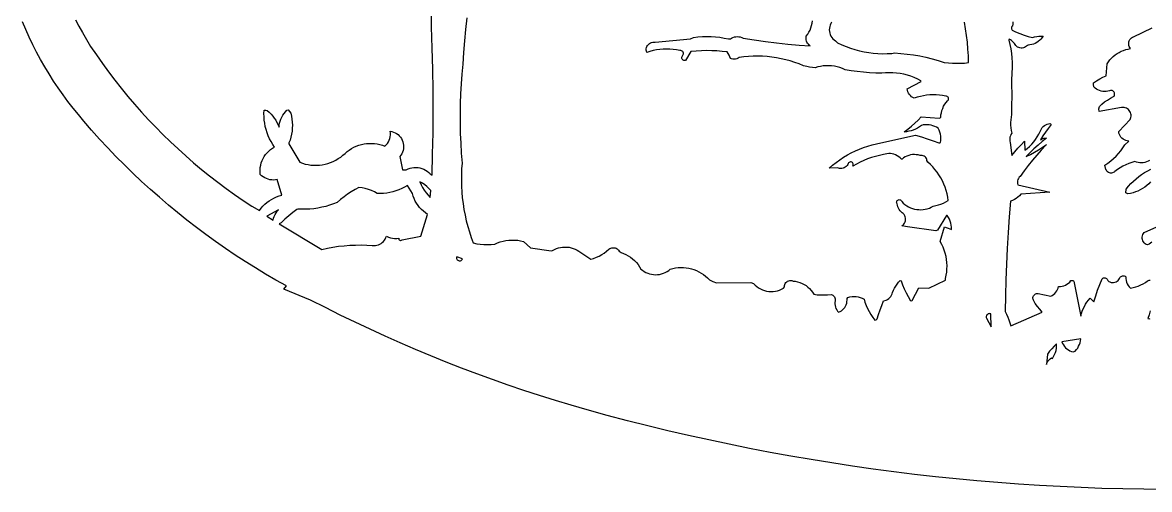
# Model space of a CAD drawing. Extents: x 0.3 to 24.3, y 0.2 to 12.2.
# Drawn here: x 0.59 to 12.04, y 0.22 to 4.96 of the extents above; entities that cross this region are included whole.
import ezdxf

# ---------------------------------------------------------------- set-up
doc = ezdxf.new("R2010")
doc.units = 0
doc.linetypes.add('0', pattern=[0])
doc.layers.add('1', color=7, linetype='0')

msp = doc.modelspace()

# ---------------------------------------------------------------- linework, layer by layer
at = {"layer": '1'}
for points in [[(1.129972, 4.986736), (1.16464, 4.922283), (1.201017, 4.858685), (1.284025, 4.716839), (1.343107, 4.629314), (1.403654, 4.542889), (1.466154, 4.457684), (1.529875, 4.373699), (1.595304, 4.290813), (1.662199, 4.209148), (1.730803, 4.128826), (1.800871, 4.049725), (1.87216, 3.972088), (1.945158, 3.895672), (2.019377, 3.820721), (2.09506, 3.747112), (2.171965, 3.674847), (2.250578, 3.604168), (2.330168, 3.534954), (2.411222, 3.467205), (2.493254, 3.400921), (2.57675, 3.336224), (2.661467, 3.273235), (2.74716, 3.211712), (2.834074, 3.151775), (2.922209, 3.093548), (2.998381, 3.050213), (3.015471, 3.072674), (3.034025, 3.093792), (3.054045, 3.113445), (3.075529, 3.131756), (3.098234, 3.148357), (3.12216, 3.163372), (3.146818, 3.176556), (3.172697, 3.18803), (3.199064, 3.197552), (3.226164, 3.205242), (3.180754, 3.363323), (3.162199, 3.360394), (3.1434, 3.359417), (3.124601, 3.360394), (3.106047, 3.363079), (3.087736, 3.367718), (3.070158, 3.374187), (3.053068, 3.382366), (3.037199, 3.392254), (3.022062, 3.403606), (3.00839, 3.416424), (3.006193, 3.440105), (3.006193, 3.463909), (3.008146, 3.487591), (3.012297, 3.511028), (3.0184, 3.533978), (3.026701, 3.556438), (3.036711, 3.577923), (3.048674, 3.598553), (3.062346, 3.617962), (3.077726, 3.63615), (3.094572, 3.652996), (3.112638, 3.668255), (3.13217, 3.681805), (3.152922, 3.693645), (3.134367, 3.721111), (3.117521, 3.749432), (3.102385, 3.778851), (3.088957, 3.809002), (3.077238, 3.839886), (3.067228, 3.87138), (3.059172, 3.903484), (3.053068, 3.935955), (3.048674, 3.96867), (3.046232, 4.001629), (3.0455, 4.03471), (3.046965, 4.067669), (3.06381, 4.068768), (3.079435, 4.06535), (3.099211, 4.047894), (3.117521, 4.029095), (3.134855, 4.009075), (3.15048, 3.988079), (3.164885, 3.965984), (3.177824, 3.943035), (3.189054, 3.919231), (3.19882, 3.894817), (3.200773, 3.916424), (3.204435, 3.937664), (3.210051, 3.95866), (3.217375, 3.978924), (3.226408, 3.998699), (3.236906, 4.017498), (3.249113, 4.035442), (3.262785, 4.052288), (3.277678, 4.067913), (3.292814, 4.071087), (3.306242, 4.056194), (3.317228, 4.039104), (3.324553, 4.009075), (3.329924, 3.978558), (3.333342, 3.947796), (3.334562, 3.916912), (3.333586, 3.886028), (3.3309, 3.855145), (3.326017, 3.824627), (3.319181, 3.794476), (3.310148, 3.764812), (3.299406, 3.735882), (3.298918, 3.728558), (3.408781, 3.539715), (3.436369, 3.529949), (3.464445, 3.522015), (3.49301, 3.516033), (3.521818, 3.511883), (3.551115, 3.509808), (3.580168, 3.509563), (3.609221, 3.511395), (3.638273, 3.515057), (3.666838, 3.520672), (3.695158, 3.52824), (3.722746, 3.53764), (3.749846, 3.54887), (3.775969, 3.561932), (3.801115, 3.576702), (3.825285, 3.59306), (3.848234, 3.611004), (3.869963, 3.630535), (3.890715, 3.648113), (3.912443, 3.664227), (3.935392, 3.678753), (3.959318, 3.691692), (3.983976, 3.702801), (4.009611, 3.7122), (4.03549, 3.719769), (4.062101, 3.725506), (4.088957, 3.72929), (4.116056, 3.731243), (4.143156, 3.731243), (4.170256, 3.72929), (4.197111, 3.725506), (4.223722, 3.719769), (4.249846, 3.712322), (4.275236, 3.702923), (4.288664, 3.715984), (4.300383, 3.730633), (4.310637, 3.746502), (4.318693, 3.763348), (4.324797, 3.78117), (4.328703, 3.79948), (4.330656, 3.818157), (4.330168, 3.836956), (4.327726, 3.855511), (4.34506, 3.852215), (4.36215, 3.846966), (4.378263, 3.839886), (4.393644, 3.830853), (4.407804, 3.820354), (4.420744, 3.808147), (4.432219, 3.794598), (4.441984, 3.779827), (4.450285, 3.76408), (4.456388, 3.747478), (4.460783, 3.730267), (4.463224, 3.712688), (4.463469, 3.694988), (4.462004, 3.677288), (4.458342, 3.659954), (4.452726, 3.643108), (4.445402, 3.626995), (4.436125, 3.611858), (4.425138, 3.597942), (4.454679, 3.463665), (4.492033, 3.463055), (4.510344, 3.472088), (4.529631, 3.479168), (4.549406, 3.484173), (4.56967, 3.487225), (4.590178, 3.488079), (4.610685, 3.486736), (4.630705, 3.48344), (4.65048, 3.477947), (4.669523, 3.470501), (4.687834, 3.461102), (4.704924, 3.449871), (4.720793, 3.436932), (4.735197, 3.422527), (4.753508, 3.407879), (4.759367, 3.623089), (4.763273, 3.838299), (4.764738, 4.053509), (4.764006, 4.268841), (4.761076, 4.484051), (4.755705, 4.699261), (4.748381, 4.914349), (4.748869, 5.060955)], [(12.197599, 0.217327), (11.985441, 0.218914), (11.773283, 0.222576), (11.561125, 0.228191), (11.349211, 0.235882), (11.137053, 0.245647), (10.925138, 0.257366), (10.713469, 0.27116), (10.501799, 0.286907), (10.290373, 0.304729), (10.079191, 0.324627), (9.86801, 0.346478), (9.657072, 0.370403), (9.446623, 0.396282), (9.236174, 0.424236), (9.026213, 0.454144), (8.816252, 0.486126), (8.606779, 0.520061), (8.397795, 0.556072), (8.18881, 0.594036), (7.980558, 0.633953), (7.772551, 0.675945), (7.564787, 0.719891), (7.357756, 0.765911), (7.150969, 0.813763), (6.94467, 0.863689), (6.738859, 0.915569), (6.533781, 0.969402), (6.328947, 1.025188), (6.167326, 1.071941), (6.006437, 1.120525), (5.845793, 1.17094), (5.686125, 1.223186), (5.526701, 1.277264), (5.36801, 1.33305), (5.210051, 1.390667), (5.05258, 1.450115), (4.896086, 1.511272), (4.74008, 1.574261), (4.584806, 1.638958), (4.430265, 1.705364), (4.276457, 1.773602), (4.123625, 1.843548), (3.971281, 1.915203), (3.819914, 1.988567), (3.669523, 2.063641), (3.519865, 2.140423), (3.246428, 2.251019), (3.273039, 2.285076), (3.167326, 2.34428), (3.06259, 2.405193), (2.958586, 2.467815), (2.856047, 2.532146), (2.75424, 2.598186), (2.653654, 2.665813), (2.554289, 2.735149), (2.4559, 2.806072), (2.358732, 2.878582), (2.262785, 2.952557), (2.168058, 3.02824), (2.074553, 3.105389), (1.982512, 3.184124), (1.891447, 3.264324), (1.802092, 3.345989), (1.713713, 3.429119), (1.626799, 3.513592), (1.541349, 3.599651), (1.457365, 3.686932), (1.374846, 3.775677), (1.293547, 3.865643), (1.213957, 3.957073), (1.160002, 4.02409), (1.106291, 4.089886), (1.054045, 4.156902), (1.003508, 4.22514), (0.954679, 4.294598), (0.907316, 4.365154), (0.861906, 4.43681), (0.817961, 4.509563), (0.775969, 4.583294), (0.735441, 4.658001), (0.696867, 4.733685), (0.660246, 4.810223), (0.625334, 4.887615), (0.592131, 4.965862)], [(5.107756, 5.006512), (5.094328, 4.889202), (5.082853, 4.77177), (5.073332, 4.654095), (5.065519, 4.536297), (5.055998, 4.436199), (5.048429, 4.335979), (5.043058, 4.235516), (5.039396, 4.135052), (5.037687, 4.034466), (5.037931, 3.934002), (5.040129, 3.833416), (5.044523, 3.732952), (5.050627, 3.63261), (5.058683, 3.532391), (5.054289, 3.473553), (5.051847, 3.414471), (5.051359, 3.355389), (5.05258, 3.296429), (5.055998, 3.237469), (5.061125, 3.178631), (5.068449, 3.120037), (5.077482, 3.061687), (5.088469, 3.003582), (5.101164, 2.945965), (5.116056, 2.888714), (5.132658, 2.832073), (5.150969, 2.775921), (5.171232, 2.720501), (5.207365, 2.713055), (5.243742, 2.707928), (5.280363, 2.704876), (5.317228, 2.704266), (5.354094, 2.70573), (5.390715, 2.709515), (5.418303, 2.721233), (5.446379, 2.731121), (5.475187, 2.738934), (5.504484, 2.744793), (5.534269, 2.748577), (5.564054, 2.750286), (5.59384, 2.750042), (5.623625, 2.747601), (5.653166, 2.743206), (5.682463, 2.736736), (5.753996, 2.670086), (5.962736, 2.640545), (5.977385, 2.644817), (5.996672, 2.654949), (6.016935, 2.663372), (6.037687, 2.670086), (6.058928, 2.674969), (6.080412, 2.67802), (6.102385, 2.679241), (6.124113, 2.678631), (6.145842, 2.676189), (6.167082, 2.671795), (6.188078, 2.665691), (6.208342, 2.657879), (6.228117, 2.648235), (6.246672, 2.637005), (6.264494, 2.62431), (6.366056, 2.555584), (6.395109, 2.564251), (6.423185, 2.574993), (6.450773, 2.587688), (6.47714, 2.602093), (6.502775, 2.61845), (6.526945, 2.636517), (6.549894, 2.65617), (6.558928, 2.662762), (6.568937, 2.667767), (6.579679, 2.671185), (6.59091, 2.672649), (6.60214, 2.672405), (6.613127, 2.67033), (6.623625, 2.666546), (6.63339, 2.661053), (6.642179, 2.653973), (6.649748, 2.645672), (6.655607, 2.63615), (6.674894, 2.624676), (6.700041, 2.615032), (6.724211, 2.603436), (6.747648, 2.590252), (6.769865, 2.575359), (6.791105, 2.55888), (6.811125, 2.540936), (6.829679, 2.521526), (6.846769, 2.500774), (6.862394, 2.478924), (6.87631, 2.455975), (6.891935, 2.442913), (6.908781, 2.431316), (6.926603, 2.421429), (6.945158, 2.413128), (6.964689, 2.406536), (6.984465, 2.401897), (7.004728, 2.398968), (7.024992, 2.397991), (7.045256, 2.398846), (7.065519, 2.401653), (7.085539, 2.40617), (7.104826, 2.41264), (7.123625, 2.420696), (7.141447, 2.430584), (7.158293, 2.442059), (7.174162, 2.454998), (7.200529, 2.461712), (7.22714, 2.466717), (7.25424, 2.469769), (7.28134, 2.470989), (7.308439, 2.470379), (7.335539, 2.467937), (7.362394, 2.463543), (7.388762, 2.457439), (7.41464, 2.449505), (7.440031, 2.439739), (7.464689, 2.428265), (7.488615, 2.415203), (7.51132, 2.400555), (7.533049, 2.384319), (7.553801, 2.366619), (7.573088, 2.347576), (7.606535, 2.327923), (7.645109, 2.316326), (7.991789, 2.319744), (8.021086, 2.308147), (8.036467, 2.292156), (8.053312, 2.277752), (8.071623, 2.264935), (8.090666, 2.253826), (8.110929, 2.244549), (8.131926, 2.237103), (8.15341, 2.231731), (8.175383, 2.228436), (8.197599, 2.227093), (8.219816, 2.227825), (8.241789, 2.230511), (8.263517, 2.235394), (8.284513, 2.242107), (8.305021, 2.250896), (8.324553, 2.261517), (8.335539, 2.276287), (8.336027, 2.28764), (8.338469, 2.298626), (8.342863, 2.309002), (8.349455, 2.318401), (8.357512, 2.326336), (8.366789, 2.332684), (8.377287, 2.337078), (8.388273, 2.33952), (8.399748, 2.339764), (8.410734, 2.337811), (8.421476, 2.333904), (8.444914, 2.331097), (8.468107, 2.326336), (8.490812, 2.319378), (8.512785, 2.310467), (8.534025, 2.299603), (8.554045, 2.286907), (8.572844, 2.272503), (8.590178, 2.256512), (8.606291, 2.238934), (8.620451, 2.220135), (8.633146, 2.199993), (8.668058, 2.195354), (8.702971, 2.192791), (8.738127, 2.192425), (8.773283, 2.194134), (8.808195, 2.19804), (8.818449, 2.194378), (8.827726, 2.188763), (8.835783, 2.181683), (8.842375, 2.173138), (8.847258, 2.163494), (8.850431, 2.152996), (8.851408, 2.142254), (8.850431, 2.131512), (8.84799, 2.116131), (8.847502, 2.100628), (8.848967, 2.085125), (8.852629, 2.069988), (8.858, 2.055462), (8.865568, 2.041668), (8.874601, 2.029095), (8.885344, 2.017864), (8.899748, 2.024334), (8.91342, 2.032513), (8.925871, 2.042278), (8.937101, 2.053509), (8.947111, 2.065838), (8.955412, 2.079388), (8.962004, 2.093792), (8.966887, 2.108807), (8.969816, 2.124432), (8.971037, 2.140179), (8.970304, 2.156048), (8.979826, 2.166912), (9.000334, 2.172283), (9.021086, 2.175579), (9.042082, 2.176678), (9.063322, 2.175701), (9.084074, 2.172527), (9.104582, 2.167278), (9.124357, 2.159954), (9.1434, 2.150677), (9.152922, 2.117596), (9.16464, 2.085247), (9.178312, 2.053631), (9.194181, 2.022991), (9.21176, 1.99345), (9.231291, 1.96513), (9.252531, 1.93803), (9.265715, 1.938641), (9.276457, 1.948895), (9.290373, 1.995281), (9.305998, 2.04118), (9.322599, 2.086468), (9.34091, 2.13139), (9.355314, 2.13493), (9.36923, 2.140301), (9.382414, 2.147381), (9.394377, 2.156048), (9.405363, 2.16618), (9.414885, 2.177654), (9.422941, 2.190105), (9.429289, 2.203533), (9.433928, 2.217693), (9.442961, 2.240154), (9.453459, 2.261883), (9.465422, 2.282879), (9.478849, 2.302898), (9.493986, 2.321941), (9.510099, 2.339886), (9.520597, 2.33659), (9.53549, 2.29533), (9.552092, 2.254803), (9.570646, 2.21513), (9.590666, 2.176189), (9.612394, 2.138103), (9.621428, 2.133343), (9.630705, 2.134563), (9.700773, 2.264812), (9.802824, 2.261639), (9.969816, 2.343792), (9.971525, 2.360271), (9.978605, 2.391766), (9.983488, 2.423748), (9.986174, 2.455853), (9.986906, 2.488201), (9.985685, 2.520428), (9.982023, 2.552532), (9.976408, 2.58427), (9.96884, 2.615643), (9.959074, 2.646526), (9.947355, 2.676556), (9.933683, 2.705853), (9.918303, 2.734173), (9.960783, 2.883709), (9.978605, 2.877361), (9.996428, 2.871014), (10.014006, 2.864422), (10.031828, 2.85783), (10.031584, 2.879192), (10.029142, 2.900433), (10.024992, 2.921307), (10.018888, 2.941814), (10.010832, 2.96159), (10.000822, 2.980511), (9.989347, 2.998455), (9.979826, 3.00053), (9.888762, 2.851238), (9.871916, 2.843792), (9.585295, 2.883099), (9.528654, 2.893475), (9.538664, 2.901653), (9.547453, 2.911175), (9.554533, 2.922039), (9.55966, 2.93388), (9.563078, 2.946453), (9.564299, 2.95927), (9.563566, 2.97221), (9.560881, 2.984905), (9.556242, 2.99699), (9.54965, 3.008099), (9.541349, 3.018108), (9.531828, 3.026775), (9.519621, 3.036541), (9.508879, 3.047771), (9.499357, 3.060223), (9.491789, 3.073772), (9.485685, 3.088177), (9.481779, 3.103191), (9.479582, 3.118694), (9.476164, 3.125042), (9.474699, 3.132), (9.475187, 3.13908), (9.477385, 3.145794), (9.481291, 3.151775), (9.486906, 3.156414), (9.493254, 3.159466), (9.500334, 3.160686), (9.507414, 3.159954), (9.514006, 3.157513), (9.519621, 3.15324), (9.52426, 3.147747), (9.526945, 3.141155), (9.542326, 3.125774), (9.558928, 3.111614), (9.57675, 3.099041), (9.595549, 3.088055), (9.615324, 3.078655), (9.635588, 3.071087), (9.656584, 3.065228), (9.678068, 3.061077), (9.699797, 3.05888), (9.721525, 3.058514), (9.743254, 3.059978), (9.764738, 3.063396), (9.785978, 3.068523), (9.80673, 3.075481), (9.82675, 3.08427), (9.845793, 3.094646), (9.872648, 3.100018), (9.899015, 3.107098), (9.924894, 3.115765), (9.950041, 3.126019), (9.974699, 3.137737), (9.998625, 3.150921), (9.993498, 3.185345), (9.986418, 3.219402), (9.977385, 3.252972), (9.966398, 3.286053), (9.953703, 3.318401), (9.939054, 3.350018), (9.922941, 3.380901), (9.904875, 3.410686), (9.885344, 3.439373), (9.864103, 3.466961), (9.841398, 3.49345), (9.817228, 3.518475), (9.791838, 3.542156), (9.781828, 3.557171), (9.780119, 3.568035), (9.776457, 3.578289), (9.770597, 3.587566), (9.763273, 3.595623), (9.754484, 3.602215), (9.744719, 3.606853), (9.733976, 3.609539), (9.72299, 3.610027), (9.712248, 3.60844), (9.693449, 3.613811), (9.674406, 3.617107), (9.655119, 3.61845), (9.635588, 3.617596), (9.616301, 3.61491), (9.597502, 3.610027), (9.579435, 3.603313), (9.561857, 3.594646), (9.5455, 3.58427), (9.530363, 3.572063), (9.522306, 3.572186), (9.509611, 3.585125), (9.495695, 3.596478), (9.480558, 3.606365), (9.464445, 3.614544), (9.447355, 3.620892), (9.430021, 3.625408), (9.412199, 3.627972), (9.394133, 3.62846), (9.376066, 3.627117), (9.358244, 3.623821), (9.34091, 3.618572), (9.299894, 3.610027), (9.259367, 3.599529), (9.219572, 3.5872), (9.180021, 3.573162), (9.141447, 3.557293), (9.103361, 3.539715), (9.066252, 3.520428), (9.030119, 3.499432), (9.027922, 3.503094), (9.03134, 3.509563), (9.032804, 3.516766), (9.032072, 3.524212), (9.029387, 3.531048), (9.024992, 3.536785), (9.018888, 3.54118), (9.012053, 3.543621), (9.004728, 3.543987), (8.997648, 3.5424), (8.991056, 3.538738), (8.985929, 3.533489), (8.982512, 3.52702), (8.97714, 3.516155), (8.970304, 3.506145), (8.96176, 3.497234), (8.952238, 3.489666), (8.94174, 3.483685), (8.930265, 3.479168), (8.918547, 3.476482), (8.90634, 3.475628), (8.894133, 3.476482), (8.882414, 3.479168), (8.870939, 3.483685), (8.789396, 3.481365), (8.824064, 3.510906), (8.859709, 3.539104), (8.896574, 3.565594), (8.93466, 3.590496), (8.973722, 3.613811), (9.013762, 3.635418), (9.054777, 3.655315), (9.096525, 3.673504), (9.139006, 3.689861), (9.181974, 3.704266), (9.225676, 3.716961), (9.269865, 3.727703), (9.314543, 3.736614), (9.666349, 3.816814), (9.726408, 3.798382), (9.786222, 3.778728), (9.845549, 3.757854), (9.904387, 3.73576), (9.913176, 3.737591), (9.919279, 3.741497), (9.922453, 3.762615), (9.923429, 3.783855), (9.922209, 3.805096), (9.919035, 3.826214), (9.91342, 3.846722), (9.905607, 3.866619), (9.896086, 3.885662), (9.87924, 3.895916), (9.861418, 3.904461), (9.842863, 3.911419), (9.82382, 3.916546), (9.804289, 3.919964), (9.784513, 3.921429), (9.764738, 3.921185), (9.744963, 3.918987), (9.725676, 3.914959), (9.706633, 3.900555), (9.686613, 3.887737), (9.665617, 3.876507), (9.643644, 3.867229), (9.620939, 3.859783), (9.597746, 3.854168), (9.574064, 3.850506), (9.550383, 3.848919), (9.58798, 3.876263), (9.624113, 3.905437), (9.658781, 3.936321), (9.69174, 3.968792), (9.723234, 4.002972), (9.906096, 3.986126), (9.915861, 3.99052), (9.923185, 3.997112), (9.924894, 4.020184), (9.928801, 4.043133), (9.934416, 4.065472), (9.942228, 4.087322), (9.951994, 4.10844), (9.963469, 4.12846), (9.976896, 4.147503), (9.991789, 4.165203), (9.996916, 4.16972), (10.000578, 4.175457), (10.002531, 4.181927), (10.002531, 4.188763), (10.000822, 4.195232), (9.997404, 4.201092), (9.992521, 4.20573), (9.986418, 4.208904), (9.979826, 4.210247), (9.97299, 4.209759), (9.941252, 4.216473), (9.909025, 4.221355), (9.876799, 4.224163), (9.844328, 4.22514), (9.811857, 4.224041), (9.779387, 4.220989), (9.747404, 4.215984), (9.715666, 4.209026), (9.684416, 4.200115), (9.653654, 4.189373), (9.639738, 4.196697), (9.626799, 4.205853), (9.61508, 4.216595), (9.604826, 4.22868), (9.596281, 4.242107), (9.589689, 4.256512), (9.584806, 4.271526), (9.582121, 4.287151), (9.724699, 4.360149), (9.721525, 4.36784), (9.688322, 4.384808), (9.654142, 4.399822), (9.61923, 4.413006), (9.583586, 4.424236), (9.547453, 4.433392), (9.510832, 4.440472), (9.473967, 4.445477), (9.436857, 4.448528), (9.399504, 4.449383), (9.36215, 4.448284), (9.325041, 4.444988), (9.262297, 4.446209), (9.199553, 4.449383), (9.136808, 4.454388), (9.074553, 4.461224), (9.012297, 4.469769), (8.950285, 4.480267), (8.924162, 4.491741), (8.897551, 4.501385), (8.870207, 4.509197), (8.842375, 4.514935), (8.814054, 4.518719), (8.785734, 4.52055), (8.757414, 4.520428), (8.729094, 4.51823), (8.700773, 4.513958), (8.673185, 4.507854), (8.645842, 4.499676), (8.619474, 4.500896), (8.590666, 4.505047), (8.560392, 4.511761), (8.528898, 4.520184), (8.484465, 4.538006), (8.439543, 4.554119), (8.393888, 4.568523), (8.34799, 4.580975), (8.301359, 4.591717), (8.25424, 4.600628), (8.207121, 4.607586), (8.159513, 4.612713), (8.111906, 4.616009), (8.064054, 4.617474), (8.016447, 4.616985), (7.968596, 4.614666), (7.920988, 4.610516), (7.873625, 4.604412), (7.862638, 4.5966), (7.850431, 4.590862), (7.837492, 4.587078), (7.824308, 4.585491), (7.810881, 4.586224), (7.797697, 4.589153), (7.785246, 4.594158), (7.779631, 4.611736), (7.772551, 4.628582), (7.763762, 4.644817), (7.753508, 4.660076), (7.701017, 4.66618), (7.648283, 4.670452), (7.595549, 4.672894), (7.542814, 4.673382), (7.489836, 4.671917), (7.437101, 4.668499), (7.384611, 4.66325), (7.328215, 4.574139), (7.32089, 4.573406), (7.313566, 4.574505), (7.30673, 4.577312), (7.300871, 4.581707), (7.296232, 4.587322), (7.293058, 4.593914), (7.291349, 4.601238), (7.291838, 4.608562), (7.293791, 4.615643), (7.297453, 4.62199), (7.30258, 4.627239), (7.305998, 4.634197), (7.307463, 4.641888), (7.306974, 4.649578), (7.304777, 4.657024), (7.300383, 4.663494), (7.294767, 4.668743), (7.287931, 4.672405), (7.280363, 4.674236), (7.272551, 4.673992), (7.238859, 4.680706), (7.204924, 4.685345), (7.170744, 4.688274), (7.136564, 4.689129), (7.102385, 4.688152), (7.068205, 4.685223), (7.034269, 4.680462), (7.000578, 4.673626), (6.967619, 4.665081), (6.934904, 4.654583), (6.931242, 4.666668), (6.929777, 4.679241), (6.930265, 4.691936), (6.932707, 4.704388), (6.937346, 4.716106), (6.943693, 4.727093), (6.951994, 4.736858), (6.961515, 4.745037), (6.972258, 4.751751), (6.983976, 4.756512), (6.996428, 4.759319), (7.008879, 4.760052), (7.021574, 4.758709), (7.380949, 4.792522), (7.411711, 4.807781), (7.455656, 4.813396), (7.50009, 4.816936), (7.544523, 4.818157), (7.588957, 4.817303), (7.633146, 4.814373), (7.677336, 4.809124), (7.721037, 4.8018), (7.764494, 4.7924), (7.785002, 4.793011), (7.797697, 4.801189), (7.811369, 4.807659), (7.825773, 4.81242), (7.840422, 4.815228), (7.855558, 4.816204), (7.870695, 4.815228), (7.885588, 4.81242), (7.899748, 4.807659), (7.91342, 4.801189), (8.026701, 4.782635), (8.140226, 4.766155), (8.25424, 4.751873), (8.368254, 4.739788), (8.482756, 4.729656), (8.597258, 4.721844), (8.587004, 4.72929), (8.577726, 4.738201), (8.569914, 4.748211), (8.563322, 4.759319), (8.558683, 4.77116), (8.55551, 4.783489), (8.554045, 4.796185), (8.554533, 4.809002), (8.55673, 4.821575), (8.57089, 4.840984), (8.583342, 4.86137), (8.594084, 4.882732), (8.603117, 4.904949), (8.610441, 4.927654), (8.616056, 4.95097), (8.619474, 4.974651)], [(8.814054, 4.962811), (8.80551, 4.948528), (8.798918, 4.933392), (8.794035, 4.917522), (8.791105, 4.901165), (8.790373, 4.884686), (8.791594, 4.868084), (8.794767, 4.851849), (8.799894, 4.836102), (8.806974, 4.821087), (8.816008, 4.807049), (8.826506, 4.794231), (8.838469, 4.782879), (8.851896, 4.772991), (8.874113, 4.753094), (8.917082, 4.732952), (8.961027, 4.714764), (9.005705, 4.698528), (9.051115, 4.684368), (9.097013, 4.672283), (9.1434, 4.662151), (9.190275, 4.654095), (9.237394, 4.648235), (9.284758, 4.644329), (9.332121, 4.642742), (9.379728, 4.643108), (9.427092, 4.645672), (9.451994, 4.650433), (9.516447, 4.645794), (9.5809, 4.63908), (9.645109, 4.630169), (9.70883, 4.619183), (9.772062, 4.606121), (9.835051, 4.590862), (9.897306, 4.573528), (9.959074, 4.554119), (10.00009, 4.549114), (10.041105, 4.54594), (10.082365, 4.54472), (10.123625, 4.54533), (10.164885, 4.547771), (10.2059, 4.552166), (10.203459, 4.621258), (10.199308, 4.690105), (10.193205, 4.758953), (10.185148, 4.827557), (10.175138, 4.895916), (10.16342, 4.964031)], [(10.654387, 4.967571), (10.654142, 4.945599), (10.651945, 4.923748), (10.646574, 4.918011), (10.642912, 4.911053), (10.641447, 4.903362), (10.641935, 4.89555), (10.644621, 4.888226), (10.649015, 4.881756), (10.655119, 4.876873), (10.662199, 4.873699), (10.670012, 4.872478), (10.683683, 4.864544), (10.72592, 4.847454), (10.768888, 4.831951), (10.81259, 4.818157), (10.856535, 4.806072), (10.877043, 4.812664), (10.897795, 4.817669), (10.919035, 4.820721), (10.940519, 4.822063), (10.962004, 4.821697), (10.952238, 4.806072), (10.940763, 4.791546), (10.928068, 4.77824), (10.913908, 4.766399), (10.898771, 4.756023), (10.882414, 4.747356), (10.865324, 4.740276), (10.847746, 4.735149), (10.829435, 4.731853), (10.811125, 4.730511), (10.803556, 4.726971), (10.794767, 4.718548), (10.785002, 4.711468), (10.77426, 4.705975), (10.762785, 4.702312), (10.750822, 4.700237), (10.738615, 4.700115), (10.726652, 4.701824), (10.715178, 4.705242), (10.704191, 4.710491), (10.694181, 4.717205), (10.685392, 4.725506), (10.677824, 4.734905), (10.671721, 4.745403), (10.662931, 4.756878), (10.653166, 4.767254), (10.641935, 4.776409), (10.629972, 4.7841), (10.617033, 4.790447), (10.61508, 4.780682), (10.626066, 4.735882), (10.634611, 4.690594), (10.641203, 4.644939), (10.645597, 4.598919), (10.647551, 4.552898), (10.647551, 4.506756), (10.643888, 4.441692), (10.642179, 4.376507), (10.643156, 4.311321), (10.646086, 4.246258), (10.643644, 4.190716), (10.642424, 4.135052), (10.641935, 4.07951), (10.642424, 4.023846), (10.637053, 3.997112), (10.633635, 3.970013), (10.63217, 3.942791), (10.63217, 3.915569), (10.634123, 3.888348), (10.638029, 3.86137), (10.643644, 3.834637), (10.63632, 3.822552), (10.630461, 3.809734), (10.62631, 3.796185), (10.624357, 3.782146), (10.623869, 3.767986), (10.625578, 3.753948), (10.628996, 3.740276), (10.644621, 3.608562), (10.675383, 3.645794), (10.707121, 3.682171), (10.739836, 3.717815), (10.773283, 3.752605), (10.776945, 3.661175), (10.801603, 3.680218), (10.825041, 3.700848), (10.847013, 3.722942), (10.867521, 3.746502), (10.88632, 3.771282), (10.903654, 3.797405), (10.919035, 3.824505), (10.932463, 3.852581), (10.938078, 3.866619), (10.945158, 3.879803), (10.954191, 3.89201), (10.964445, 3.902996), (10.976164, 3.912518), (10.989103, 3.920452), (11.002775, 3.926678), (11.017179, 3.931072), (11.032072, 3.933636), (11.03842, 3.928753), (11.044035, 3.921917), (11.015715, 3.884319), (10.988127, 3.846233), (10.961271, 3.807537), (10.935392, 3.768353), (10.946623, 3.775921), (10.95883, 3.781414), (10.971769, 3.784954), (10.985197, 3.786175), (10.998625, 3.785198), (10.954191, 3.75053), (10.911222, 3.714275), (10.869474, 3.676556), (10.828947, 3.637371), (10.789885, 3.596844), (10.833097, 3.618572), (10.875578, 3.64201), (10.917082, 3.667034), (10.957609, 3.693645), (10.99716, 3.721844), (10.992033, 3.712078), (10.94467, 3.66264), (10.898527, 3.611858), (10.853849, 3.559978), (10.810637, 3.506756), (10.768888, 3.452312), (10.728849, 3.39677), (10.72006, 3.387005), (10.71298, 3.376019), (10.707365, 3.364056), (10.703947, 3.35136), (10.702238, 3.338421), (10.702482, 3.325237), (10.704679, 3.312298), (11.032316, 3.236004), (10.738127, 3.215496), (10.723478, 3.200115), (10.707365, 3.186077), (10.690275, 3.173382), (10.671965, 3.162273), (10.652922, 3.152752), (10.633146, 3.144939), (10.618986, 2.985149), (10.607023, 2.825237), (10.597013, 2.665081), (10.589201, 2.504925), (10.583586, 2.344646), (10.579679, 2.184246), (10.578215, 2.023846), (10.592375, 1.996014), (10.60507, 1.967449), (10.616056, 1.938274), (10.625822, 1.908611), (10.633879, 1.87846), (10.953703, 2.018475), (10.928556, 2.046551), (10.905119, 2.076214), (10.883635, 2.10722), (10.864347, 2.139568), (10.860929, 2.148235), (10.859465, 2.157391), (10.859709, 2.16679), (10.861662, 2.175823), (10.865568, 2.184368), (10.870939, 2.191936), (10.878019, 2.198162), (10.885832, 2.203045), (10.894621, 2.206219), (10.903898, 2.207561), (10.913176, 2.207073), (11.040373, 2.179607), (11.054777, 2.18742), (11.068449, 2.196819), (11.080656, 2.207684), (11.091887, 2.219891), (11.101408, 2.233318), (11.109221, 2.247723), (11.115568, 2.262981), (11.119963, 2.278851), (11.138029, 2.278973), (11.155607, 2.281292), (11.173185, 2.285809), (11.189787, 2.292522), (11.205412, 2.301067), (11.22006, 2.311565), (11.233244, 2.323772), (11.244719, 2.337566), (11.251554, 2.340008), (11.258635, 2.340252), (11.265471, 2.338421), (11.271574, 2.334515), (11.276213, 2.329144), (11.278898, 2.322552), (11.279631, 2.315472), (11.347013, 1.977947), (11.353361, 2.003094), (11.361174, 2.027752), (11.370695, 2.0518), (11.381926, 2.075115), (11.394621, 2.097698), (11.408781, 2.119305), (11.424406, 2.140057), (11.441252, 2.159588), (11.479582, 2.123943), (11.497404, 2.18327), (11.517179, 2.241863), (11.538908, 2.299725), (11.562834, 2.356853), (11.569426, 2.362103), (11.576994, 2.365643), (11.585295, 2.367107), (11.593596, 2.366497), (11.601408, 2.363934), (11.608488, 2.359295), (11.614103, 2.353191), (11.618254, 2.345867), (11.620207, 2.337688), (11.630461, 2.33012), (11.641691, 2.324383), (11.653898, 2.320477), (11.666594, 2.318645), (11.679289, 2.31889), (11.69174, 2.321209), (11.703703, 2.325603), (11.714689, 2.331829), (11.724699, 2.339886), (11.733, 2.349407), (11.739836, 2.360149), (11.743254, 2.368084), (11.748381, 2.375042), (11.754972, 2.380779), (11.762541, 2.384808), (11.771086, 2.387005), (11.779631, 2.387371), (11.788176, 2.385662), (11.796232, 2.382244), (11.803068, 2.376995), (11.803556, 2.358562), (11.806242, 2.340374), (11.811125, 2.322674), (11.818205, 2.305706), (11.827238, 2.289593), (11.838224, 2.274822), (11.85092, 2.261517), (11.877531, 2.266888), (11.903898, 2.27409), (11.929777, 2.283123), (11.954679, 2.293865), (11.979094, 2.306316), (12.002287, 2.320354), (12.024748, 2.335979), (12.032804, 2.339764), (12.041349, 2.341717), (12.050383, 2.341595)], [(12.045012, 3.558025), (12.029631, 3.549725), (12.013517, 3.543011), (11.996916, 3.538006), (11.979826, 3.534954), (11.962248, 3.533611), (11.944914, 3.534222), (11.92758, 3.536541), (11.910734, 3.540813), (11.894377, 3.546795), (11.863371, 3.537273), (11.832853, 3.526165), (11.803068, 3.513226), (11.774015, 3.498699), (11.745939, 3.482708), (11.718596, 3.465008), (11.692472, 3.445965), (11.68466, 3.439495), (11.675871, 3.43449), (11.666349, 3.431194), (11.65634, 3.429852), (11.646086, 3.43034), (11.63632, 3.432659), (11.627043, 3.436687), (11.618742, 3.442425), (11.611418, 3.449627), (11.605803, 3.45805), (11.601652, 3.467327), (11.591398, 3.51115), (11.621916, 3.531414), (11.650969, 3.553387), (11.678801, 3.577068), (11.704924, 3.602459), (11.729826, 3.629314), (11.752775, 3.657635), (11.774015, 3.687298), (11.793547, 3.718182), (11.832609, 3.753704), (11.817472, 3.756145), (11.803068, 3.76054), (11.789152, 3.766888), (11.776213, 3.775066), (11.764494, 3.784832), (11.75424, 3.796185), (11.745695, 3.808758), (11.738859, 3.822308), (11.733732, 3.836834), (11.730803, 3.851727), (11.845793, 3.972698), (11.851164, 3.983929), (11.854582, 3.99577), (11.856291, 4.008099), (11.856291, 4.020428), (11.854338, 4.032635), (11.850676, 4.044476), (11.84506, 4.055584), (11.838224, 4.065838), (11.829679, 4.074871), (11.819914, 4.082561), (11.809172, 4.088665), (11.797697, 4.093182), (11.78549, 4.095989), (11.773283, 4.096844), (11.760832, 4.095867), (11.533293, 4.055828), (11.530119, 4.083782), (11.535002, 4.106609), (11.560881, 4.130169), (11.588224, 4.15202), (11.617033, 4.172039), (11.647062, 4.190105), (11.678068, 4.206219), (11.683683, 4.212688), (11.687834, 4.220257), (11.689787, 4.22868), (11.689787, 4.237225), (11.687834, 4.245647), (11.683928, 4.253338), (11.678556, 4.259808), (11.671476, 4.264812), (11.66342, 4.268108), (11.655119, 4.269451), (11.64633, 4.268597), (11.638273, 4.265911), (11.621428, 4.261395), (11.604338, 4.258831), (11.587004, 4.258099), (11.56967, 4.259441), (11.55258, 4.262737), (11.535978, 4.267864), (11.520109, 4.274822), (11.505217, 4.283611), (11.491301, 4.293987), (11.478605, 4.30595), (11.474455, 4.330853), (11.475676, 4.347576), (11.506437, 4.367962), (11.538176, 4.386639), (11.57089, 4.403362), (11.604582, 4.418377), (11.612883, 4.538738), (11.62631, 4.559246), (11.641447, 4.578655), (11.657804, 4.596966), (11.675627, 4.613934), (11.694426, 4.629559), (11.714445, 4.643719), (11.735685, 4.656292), (11.757414, 4.667278), (11.780363, 4.676556), (11.803556, 4.684124), (11.827482, 4.689983), (11.851652, 4.694012), (11.844328, 4.703777), (11.838469, 4.71452), (11.834562, 4.726238), (11.832609, 4.738323), (11.832609, 4.75053), (11.834562, 4.762615), (11.838469, 4.774212), (11.844328, 4.785076), (11.851652, 4.794842), (11.860685, 4.803265), (11.870695, 4.810101), (11.881926, 4.815228), (12.072599, 4.903973)], [(12.054045, 3.340008), (12.03549, 3.321087), (12.015715, 3.303509), (11.994963, 3.287395), (11.97299, 3.272625), (11.950041, 3.259441), (11.926115, 3.247967), (11.901701, 3.238079), (11.876554, 3.2299), (11.85092, 3.223553), (11.824797, 3.218914), (11.803801, 3.230755), (11.807707, 3.26823), (11.830412, 3.296429), (11.854338, 3.323284), (11.879972, 3.348919), (11.906828, 3.373089), (11.934904, 3.395794), (11.964201, 3.416912), (11.994474, 3.436443), (12.025969, 3.454266), (12.058195, 3.470501)], [(12.068449, 2.728802), (12.041838, 2.709637), (12.023039, 2.701336), (12.011076, 2.706219), (12.000334, 2.713055), (11.990812, 2.721478), (11.982756, 2.731487), (11.976408, 2.742596), (11.972013, 2.754681), (11.969816, 2.767254), (11.969572, 2.780071), (11.971525, 2.792767), (11.975431, 2.804974), (11.981535, 2.816326), (11.989103, 2.826458), (12.210295, 2.926189)], [(12.052092, 2.030193), (12.040129, 1.990887), (12.026213, 1.95219), (12.039396, 1.951214), (12.052336, 1.95219)]]:
    msp.add_lwpolyline(points, dxfattribs=at)
for points in [[(4.741789, 3.251629), (4.722258, 3.272747), (4.701262, 3.2924), (4.679045, 3.310467), (4.655363, 3.326702), (4.630461, 3.341106), (4.643156, 3.31181), (4.657804, 3.283367), (4.674406, 3.256023), (4.692717, 3.2299), (4.712736, 3.204998), (4.734465, 3.181561)], [(4.707853, 3.00993), (4.685881, 3.025066), (4.664885, 3.04179), (4.645597, 3.060101), (4.627531, 3.079876), (4.610929, 3.100872), (4.596037, 3.123089), (4.583097, 3.146404), (4.571623, 3.170696), (4.562346, 3.195721), (4.554777, 3.221355), (4.502775, 3.30241), (4.474943, 3.286297), (4.446379, 3.271893), (4.416838, 3.259197), (4.386808, 3.248455), (4.355803, 3.239544), (4.324553, 3.232586), (4.292814, 3.227459), (4.261076, 3.224407), (4.228849, 3.223186), (4.196867, 3.224041), (4.167814, 3.239544), (4.137541, 3.25285), (4.106535, 3.264202), (4.075041, 3.273235), (4.042814, 3.280193), (4.010099, 3.284832), (3.970793, 3.262981), (3.932463, 3.239666), (3.895109, 3.214764), (3.858732, 3.188519), (3.823576, 3.160686), (3.789396, 3.131634), (3.75131, 3.116619), (3.712736, 3.103313), (3.673429, 3.091961), (3.633635, 3.082317), (3.593596, 3.074505), (3.553068, 3.068645), (3.512541, 3.064617), (3.471769, 3.06242), (3.430754, 3.062176), (3.389982, 3.063763), (3.378508, 3.060467), (3.337492, 3.028851), (3.297453, 2.995892), (3.258635, 2.96159), (3.221037, 2.925945), (3.198332, 2.913128), (3.634123, 2.655682), (3.690275, 2.667767), (3.746672, 2.67802), (3.803312, 2.686321), (3.860197, 2.692791), (3.917326, 2.697186), (3.974699, 2.699749), (4.032072, 2.700237), (4.089445, 2.698895), (4.146574, 2.695599), (4.161955, 2.694622), (4.17758, 2.695354), (4.192961, 2.697918), (4.207853, 2.702312), (4.222013, 2.708294), (4.235441, 2.715984), (4.248137, 2.72514), (4.259367, 2.73576), (4.269377, 2.747601), (4.277922, 2.76054), (4.285002, 2.774456), (4.290373, 2.788982), (4.309904, 2.780193), (4.330412, 2.773479), (4.351408, 2.768841), (4.372648, 2.766521), (4.394133, 2.766399), (4.415617, 2.768597), (4.415373, 2.762371), (4.417082, 2.756512), (4.420744, 2.751385), (4.425871, 2.747845), (4.43173, 2.746136), (4.437834, 2.74638), (4.443693, 2.748699), (4.448332, 2.752728), (4.639006, 2.789715)], [(3.193449, 3.058147), (3.076017, 2.991009), (3.137541, 2.95158), (3.142912, 2.971111), (3.149992, 2.990032), (3.158781, 3.008343), (3.168791, 3.025921), (3.18051, 3.042522)], [(5.064299, 2.560711), (5.003996, 2.578533), (5.002775, 2.571087), (5.003263, 2.563519), (5.005705, 2.556316), (5.009611, 2.549969), (5.014982, 2.54472), (5.021574, 2.540813), (5.028898, 2.538738), (5.036467, 2.538372), (5.043791, 2.539837), (5.050627, 2.543011), (5.056486, 2.547771), (5.061125, 2.553875)], [(10.436369, 1.869305), (10.43051, 2.000896), (10.421965, 2.002728), (10.41342, 2.002361), (10.405119, 1.99992), (10.397795, 1.995525), (10.391691, 1.989422), (10.387297, 1.981976), (10.384855, 1.973675), (10.384611, 1.965008), (10.386564, 1.956585)], [(11.345304, 1.74577), (11.152433, 1.715496), (11.160002, 1.699505), (11.169279, 1.684246), (11.180021, 1.670086), (11.191984, 1.657146), (11.205412, 1.645306), (11.219816, 1.635052), (11.235197, 1.626141), (11.251554, 1.618938), (11.2684, 1.613445), (11.289396, 1.623211), (11.302336, 1.637859), (11.314054, 1.653728), (11.32382, 1.670696), (11.332121, 1.688641), (11.338224, 1.707195), (11.342863, 1.726238)], [(11.099455, 1.695721), (11.074553, 1.671917), (11.050871, 1.646648), (11.028898, 1.620159), (11.00839, 1.592449), (10.996672, 1.484661), (11.000822, 1.498577), (11.006681, 1.511761), (11.014494, 1.523846), (11.024015, 1.534832), (11.034758, 1.544476), (11.046965, 1.55241), (11.057463, 1.547894), (11.06967, 1.566692), (11.079924, 1.58659), (11.088224, 1.607342), (11.094328, 1.628948), (11.098234, 1.650921), (11.099943, 1.673382)]]:
    msp.add_lwpolyline(points, close=True, dxfattribs=at)

doc.saveas('drawing.dxf')
